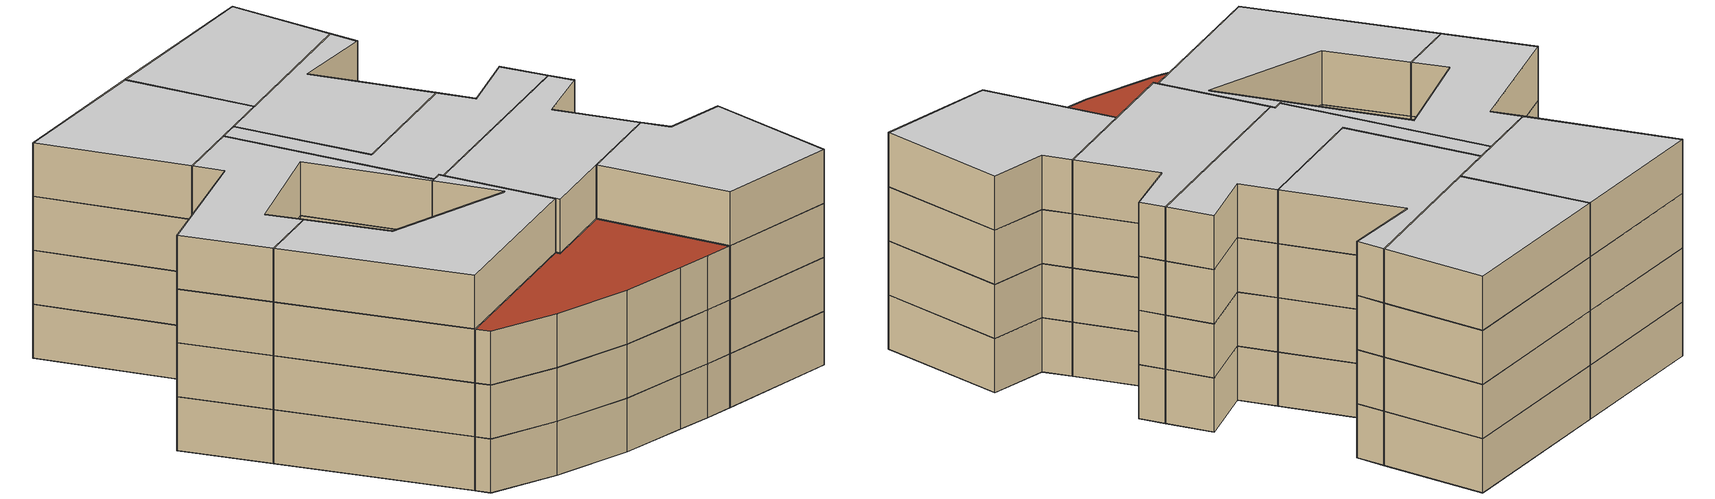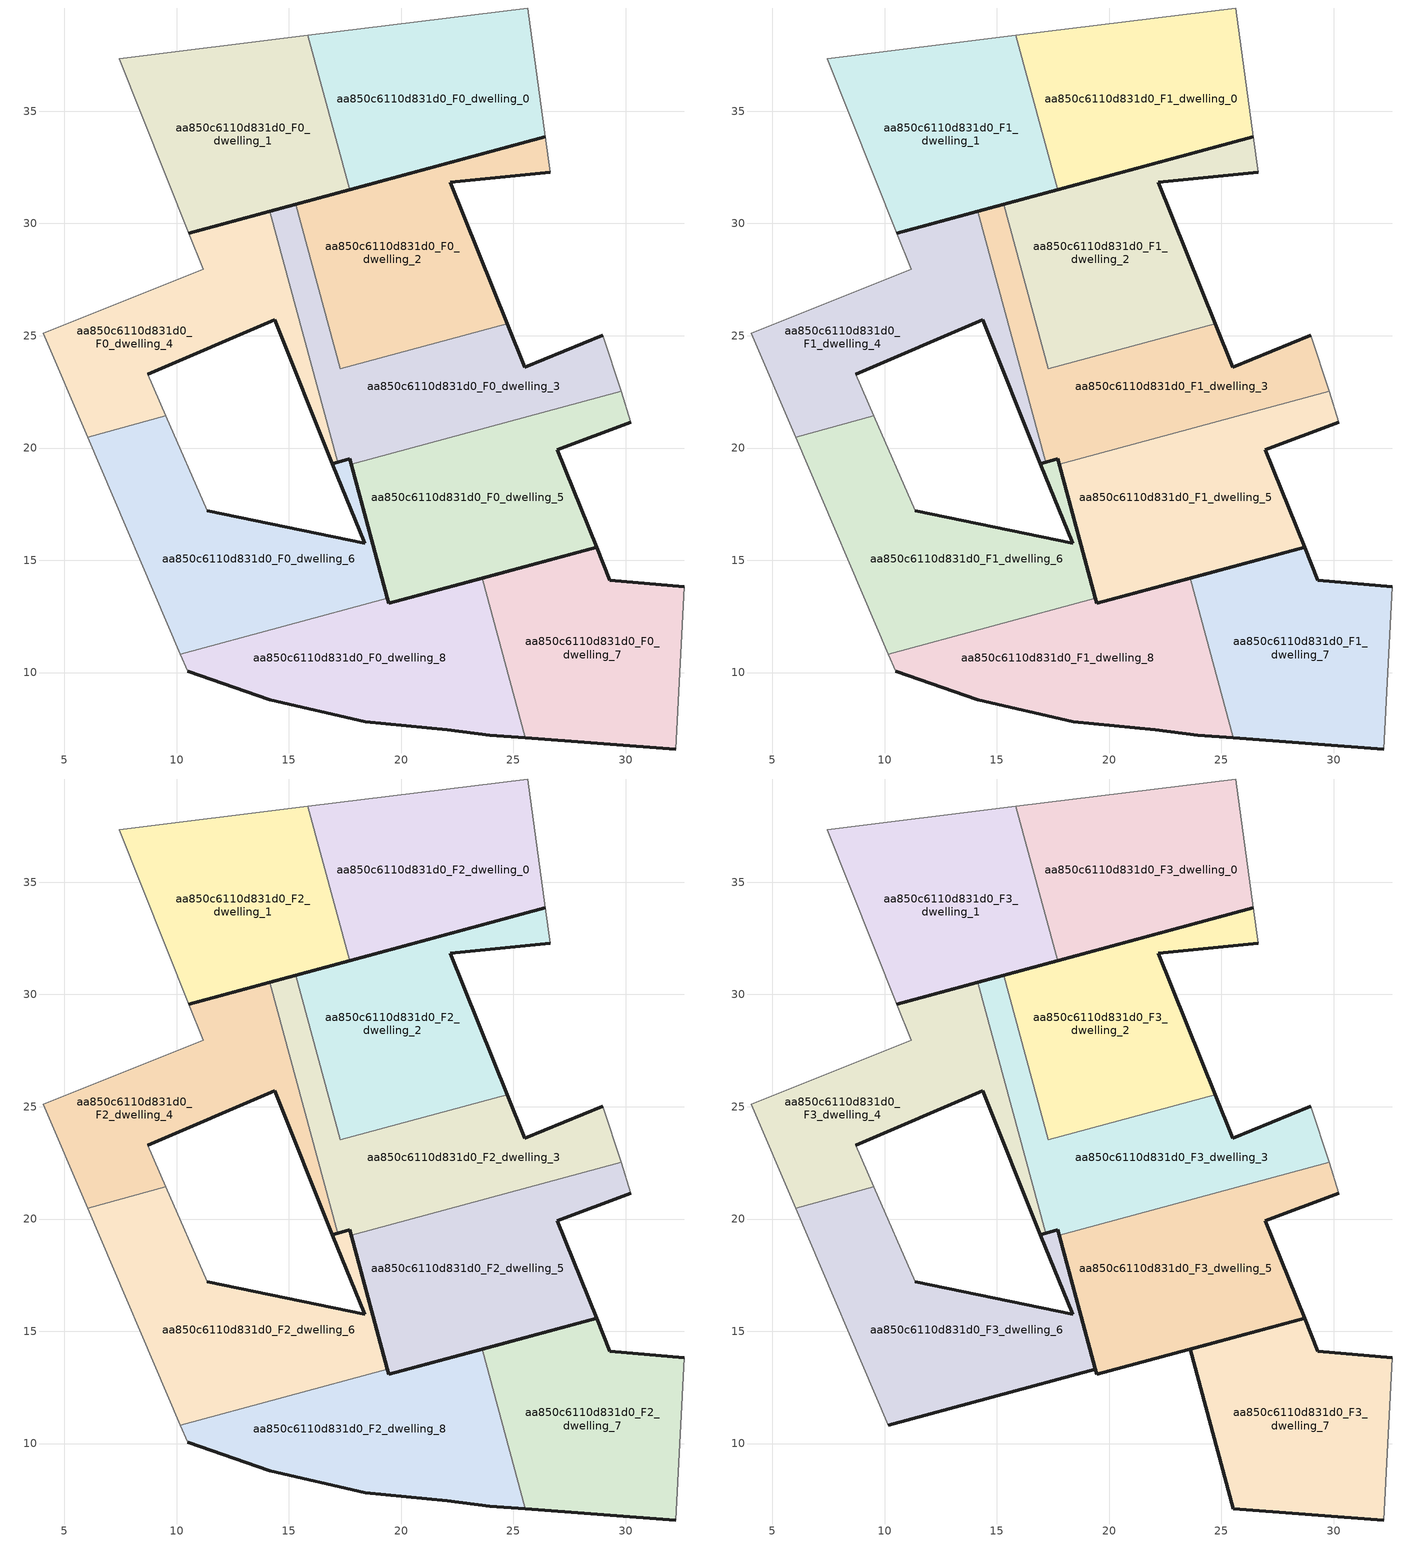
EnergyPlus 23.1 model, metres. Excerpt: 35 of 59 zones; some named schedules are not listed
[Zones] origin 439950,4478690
aa850c6110d831d0_F0_dwelling_0
 floor ground (EU_floor_Construction): 26.41,33.86 25.63,39.6 15.84,38.38 17.7,31.51 z0
 wall outside (EU_wall_Construction): 26.41,33.86 17.7,31.51 z0:3
 wall to aa850c6110d831d0_F0_dwelling_1 (EU_wall_Construction): 17.7,31.51 15.84,38.38 z0:3
 wall adiabatic (EU_wall_Construction): 15.84,38.38 25.63,39.6 26.41,33.86 z0:3
aa850c6110d831d0_F0_dwelling_1
 floor ground (EU_floor_Construction): 17.7,31.51 15.84,38.38 7.44,37.33 10.54,29.57 z0
 wall outside (EU_wall_Construction): 17.7,31.51 10.54,29.57 z0:3
 wall adiabatic (EU_wall_Construction): 10.54,29.57 7.44,37.33 15.84,38.38 z0:3
aa850c6110d831d0_F0_dwelling_2
 floor ground (EU_floor_Construction): 24.71,25.54 22.19,31.83 26.63,32.27 26.41,33.86 15.3,30.86 17.28,23.53 z0
 wall outside (EU_wall_Construction): 15.3,30.86 26.41,33.86 / 26.63,32.27 22.19,31.83 24.71,25.54 z0:3
 wall adiabatic (EU_wall_Construction): 26.41,33.86 26.63,32.27 z0:3
 wall to aa850c6110d831d0_F0_dwelling_3 (EU_wall_Construction): 24.71,25.54 17.28,23.53 15.3,30.86 z0:3
aa850c6110d831d0_F0_dwelling_3
 floor ground (EU_floor_Construction): 29.79,22.52 28.98,25.03 25.49,23.59 24.71,25.54 17.28,23.53 15.3,30.86 14.14,30.54 17.16,19.37 17.71,19.51 17.78,19.27 z0
 wall outside (EU_wall_Construction): 14.14,30.54 15.3,30.86 / 24.71,25.54 25.49,23.59 28.98,25.03 / 17.78,19.27 17.71,19.51 17.16,19.37 z0:3
 wall to aa850c6110d831d0_F0_dwelling_4 (EU_wall_Construction): 17.16,19.37 14.14,30.54 z0:3
 wall adiabatic (EU_wall_Construction): 28.98,25.03 29.79,22.52 z0:3
 wall to aa850c6110d831d0_F0_dwelling_5 (EU_wall_Construction): 29.79,22.52 17.78,19.27 z0:3
aa850c6110d831d0_F0_dwelling_4
 floor ground (EU_floor_Construction): 17.16,19.37 14.14,30.54 10.54,29.57 11.18,27.97 4.07,25.12 6.04,20.49 9.51,21.43 8.71,23.28 14.36,25.71 16.94,19.31 z0
 wall outside (EU_wall_Construction): 10.54,29.57 14.14,30.54 / 17.16,19.37 16.94,19.31 14.36,25.71 8.71,23.28 z0:3
 wall to aa850c6110d831d0_F0_dwelling_6 (EU_wall_Construction): 9.51,21.43 6.04,20.49 z0:3
 wall adiabatic (EU_wall_Construction): 6.04,20.49 4.07,25.12 11.18,27.97 10.54,29.57 / 8.71,23.28 9.51,21.43 z0:3
aa850c6110d831d0_F0_dwelling_5
 floor ground (EU_floor_Construction): 28.7,15.58 26.95,19.93 30.23,21.16 29.79,22.52 17.78,19.27 19.45,13.08 z0
 wall outside (EU_wall_Construction): 30.23,21.16 26.95,19.93 28.7,15.58 19.45,13.08 17.78,19.27 z0:3
 wall adiabatic (EU_wall_Construction): 29.79,22.52 30.23,21.16 z0:3
aa850c6110d831d0_F0_dwelling_6
 floor ground (EU_floor_Construction): 19.39,13.32 17.71,19.51 16.94,19.31 18.36,15.76 11.35,17.2 9.51,21.43 6.04,20.49 10.16,10.83 z0
 wall outside (EU_wall_Construction): 11.35,17.2 18.36,15.76 16.94,19.31 17.71,19.51 19.39,13.32 z0:3
 wall adiabatic (EU_wall_Construction): 9.51,21.43 11.35,17.2 / 10.16,10.83 6.04,20.49 z0:3
 wall to aa850c6110d831d0_F0_dwelling_8 (EU_wall_Construction): 19.39,13.32 10.16,10.83 z0:3
aa850c6110d831d0_F0_dwelling_7
 floor ground (EU_floor_Construction): 32.23,6.6 32.59,13.82 29.29,14.1 28.7,15.58 23.61,14.2 25.53,7.1 z0
 wall outside (EU_wall_Construction): 32.23,6.6 25.53,7.1 / 23.61,14.2 28.7,15.58 29.29,14.1 32.59,13.82 z0:3
 wall adiabatic (EU_wall_Construction): 32.59,13.82 32.23,6.6 z0:3
 wall to aa850c6110d831d0_F0_dwelling_8 (EU_wall_Construction): 25.53,7.1 23.61,14.2 z0:3
aa850c6110d831d0_F0_dwelling_8
 floor ground (EU_floor_Construction): 25.53,7.1 23.61,14.2 19.45,13.08 19.39,13.32 10.16,10.83 10.48,10.07 14.15,8.8 18.4,7.82 22.05,7.45 23.94,7.22 z0
 wall outside (EU_wall_Construction): 25.53,7.1 23.94,7.22 22.05,7.45 18.4,7.82 14.15,8.8 10.48,10.07 / 19.39,13.32 19.45,13.08 23.61,14.2 z0:3
 wall adiabatic (EU_wall_Construction): 10.48,10.07 10.16,10.83 z0:3
aa850c6110d831d0_F1_dwelling_0
 floor to aa850c6110d831d0_F0_dwelling_0 (EU_floor_Construction): 26.41,33.86 25.63,39.6 15.84,38.38 17.7,31.51 z3
 wall outside (EU_wall_Construction): 26.41,33.86 17.7,31.51 z3:6
 wall to aa850c6110d831d0_F1_dwelling_1 (EU_wall_Construction): 17.7,31.51 15.84,38.38 z3:6
 wall adiabatic (EU_wall_Construction): 15.84,38.38 25.63,39.6 26.41,33.86 z3:6
aa850c6110d831d0_F1_dwelling_1
 floor to aa850c6110d831d0_F0_dwelling_1 (EU_floor_Construction): 17.7,31.51 15.84,38.38 7.44,37.33 10.54,29.57 z3
 wall outside (EU_wall_Construction): 17.7,31.51 10.54,29.57 z3:6
 wall adiabatic (EU_wall_Construction): 10.54,29.57 7.44,37.33 15.84,38.38 z3:6
aa850c6110d831d0_F1_dwelling_2
 floor to aa850c6110d831d0_F0_dwelling_2 (EU_floor_Construction): 24.71,25.54 22.19,31.83 26.63,32.27 26.41,33.86 15.3,30.86 17.28,23.53 z3
 wall outside (EU_wall_Construction): 15.3,30.86 26.41,33.86 / 26.63,32.27 22.19,31.83 24.71,25.54 z3:6
 wall adiabatic (EU_wall_Construction): 26.41,33.86 26.63,32.27 z3:6
 wall to aa850c6110d831d0_F1_dwelling_3 (EU_wall_Construction): 24.71,25.54 17.28,23.53 15.3,30.86 z3:6
aa850c6110d831d0_F1_dwelling_3
 floor to aa850c6110d831d0_F0_dwelling_3 (EU_floor_Construction): 29.79,22.52 28.98,25.03 25.49,23.59 24.71,25.54 17.28,23.53 15.3,30.86 14.14,30.54 17.16,19.37 17.71,19.51 17.78,19.27 z3
 wall outside (EU_wall_Construction): 14.14,30.54 15.3,30.86 / 24.71,25.54 25.49,23.59 28.98,25.03 / 17.78,19.27 17.71,19.51 17.16,19.37 z3:6
 wall to aa850c6110d831d0_F1_dwelling_4 (EU_wall_Construction): 17.16,19.37 14.14,30.54 z3:6
 wall adiabatic (EU_wall_Construction): 28.98,25.03 29.79,22.52 z3:6
 wall to aa850c6110d831d0_F1_dwelling_5 (EU_wall_Construction): 29.79,22.52 17.78,19.27 z3:6
aa850c6110d831d0_F1_dwelling_4
 floor to aa850c6110d831d0_F0_dwelling_4 (EU_floor_Construction): 17.16,19.37 14.14,30.54 10.54,29.57 11.18,27.97 4.07,25.12 6.04,20.49 9.51,21.43 8.71,23.28 14.36,25.71 16.94,19.31 z3
 wall outside (EU_wall_Construction): 10.54,29.57 14.14,30.54 / 17.16,19.37 16.94,19.31 14.36,25.71 8.71,23.28 z3:6
 wall to aa850c6110d831d0_F1_dwelling_6 (EU_wall_Construction): 9.51,21.43 6.04,20.49 z3:6
 wall adiabatic (EU_wall_Construction): 6.04,20.49 4.07,25.12 11.18,27.97 10.54,29.57 / 8.71,23.28 9.51,21.43 z3:6
aa850c6110d831d0_F1_dwelling_5
 floor to aa850c6110d831d0_F0_dwelling_5 (EU_floor_Construction): 28.7,15.58 26.95,19.93 30.23,21.16 29.79,22.52 17.78,19.27 19.45,13.08 z3
 wall outside (EU_wall_Construction): 30.23,21.16 26.95,19.93 28.7,15.58 19.45,13.08 17.78,19.27 z3:6
 wall adiabatic (EU_wall_Construction): 29.79,22.52 30.23,21.16 z3:6
aa850c6110d831d0_F1_dwelling_6
 floor to aa850c6110d831d0_F0_dwelling_6 (EU_floor_Construction): 19.39,13.32 17.71,19.51 16.94,19.31 18.36,15.76 11.35,17.2 9.51,21.43 6.04,20.49 10.16,10.83 z3
 wall outside (EU_wall_Construction): 11.35,17.2 18.36,15.76 16.94,19.31 17.71,19.51 19.39,13.32 z3:6
 wall adiabatic (EU_wall_Construction): 9.51,21.43 11.35,17.2 / 10.16,10.83 6.04,20.49 z3:6
 wall to aa850c6110d831d0_F1_dwelling_8 (EU_wall_Construction): 19.39,13.32 10.16,10.83 z3:6
aa850c6110d831d0_F1_dwelling_7
 floor to aa850c6110d831d0_F0_dwelling_7 (EU_floor_Construction): 32.23,6.6 32.59,13.82 29.29,14.1 28.7,15.58 23.61,14.2 25.53,7.1 z3
 wall outside (EU_wall_Construction): 32.23,6.6 25.53,7.1 / 23.61,14.2 28.7,15.58 29.29,14.1 32.59,13.82 z3:6
 wall adiabatic (EU_wall_Construction): 32.59,13.82 32.23,6.6 z3:6
 wall to aa850c6110d831d0_F1_dwelling_8 (EU_wall_Construction): 25.53,7.1 23.61,14.2 z3:6
aa850c6110d831d0_F1_dwelling_8
 floor to aa850c6110d831d0_F0_dwelling_8 (EU_floor_Construction): 25.53,7.1 23.61,14.2 19.45,13.08 19.39,13.32 10.16,10.83 10.48,10.07 14.15,8.8 18.4,7.82 22.05,7.45 23.94,7.22 z3
 wall outside (EU_wall_Construction): 25.53,7.1 23.94,7.22 22.05,7.45 18.4,7.82 14.15,8.8 10.48,10.07 / 19.39,13.32 19.45,13.08 23.61,14.2 z3:6
 wall adiabatic (EU_wall_Construction): 10.48,10.07 10.16,10.83 z3:6
aa850c6110d831d0_F2_dwelling_0
 floor to aa850c6110d831d0_F1_dwelling_0 (EU_floor_Construction): 26.41,33.86 25.63,39.6 15.84,38.38 17.7,31.51 z6
 wall outside (EU_wall_Construction): 26.41,33.86 17.7,31.51 z6:9
 wall to aa850c6110d831d0_F2_dwelling_1 (EU_wall_Construction): 17.7,31.51 15.84,38.38 z6:9
 wall adiabatic (EU_wall_Construction): 15.84,38.38 25.63,39.6 26.41,33.86 z6:9
aa850c6110d831d0_F2_dwelling_1
 floor to aa850c6110d831d0_F1_dwelling_1 (EU_floor_Construction): 17.7,31.51 15.84,38.38 7.44,37.33 10.54,29.57 z6
 wall outside (EU_wall_Construction): 17.7,31.51 10.54,29.57 z6:9
 wall adiabatic (EU_wall_Construction): 10.54,29.57 7.44,37.33 15.84,38.38 z6:9
aa850c6110d831d0_F2_dwelling_2
 floor to aa850c6110d831d0_F1_dwelling_2 (EU_floor_Construction): 24.71,25.54 22.19,31.83 26.63,32.27 26.41,33.86 15.3,30.86 17.28,23.53 z6
 wall outside (EU_wall_Construction): 15.3,30.86 26.41,33.86 / 26.63,32.27 22.19,31.83 24.71,25.54 z6:9
 wall adiabatic (EU_wall_Construction): 26.41,33.86 26.63,32.27 z6:9
 wall to aa850c6110d831d0_F2_dwelling_3 (EU_wall_Construction): 24.71,25.54 17.28,23.53 15.3,30.86 z6:9
aa850c6110d831d0_F2_dwelling_3
 floor to aa850c6110d831d0_F1_dwelling_3 (EU_floor_Construction): 29.79,22.52 28.98,25.03 25.49,23.59 24.71,25.54 17.28,23.53 15.3,30.86 14.14,30.54 17.16,19.37 17.71,19.51 17.78,19.27 z6
 wall outside (EU_wall_Construction): 14.14,30.54 15.3,30.86 / 24.71,25.54 25.49,23.59 28.98,25.03 / 17.78,19.27 17.71,19.51 17.16,19.37 z6:9
 wall to aa850c6110d831d0_F2_dwelling_4 (EU_wall_Construction): 17.16,19.37 14.14,30.54 z6:9
 wall adiabatic (EU_wall_Construction): 28.98,25.03 29.79,22.52 z6:9
 wall to aa850c6110d831d0_F2_dwelling_5 (EU_wall_Construction): 29.79,22.52 17.78,19.27 z6:9
aa850c6110d831d0_F2_dwelling_4
 floor to aa850c6110d831d0_F1_dwelling_4 (EU_floor_Construction): 17.16,19.37 14.14,30.54 10.54,29.57 11.18,27.97 4.07,25.12 6.04,20.49 9.51,21.43 8.71,23.28 14.36,25.71 16.94,19.31 z6
 wall outside (EU_wall_Construction): 10.54,29.57 14.14,30.54 / 17.16,19.37 16.94,19.31 14.36,25.71 8.71,23.28 z6:9
 wall to aa850c6110d831d0_F2_dwelling_6 (EU_wall_Construction): 9.51,21.43 6.04,20.49 z6:9
 wall adiabatic (EU_wall_Construction): 6.04,20.49 4.07,25.12 11.18,27.97 10.54,29.57 / 8.71,23.28 9.51,21.43 z6:9
aa850c6110d831d0_F2_dwelling_5
 floor to aa850c6110d831d0_F1_dwelling_5 (EU_floor_Construction): 28.7,15.58 26.95,19.93 30.23,21.16 29.79,22.52 17.78,19.27 19.45,13.08 z6
 wall outside (EU_wall_Construction): 30.23,21.16 26.95,19.93 28.7,15.58 19.45,13.08 17.78,19.27 z6:9
 wall adiabatic (EU_wall_Construction): 29.79,22.52 30.23,21.16 z6:9
aa850c6110d831d0_F2_dwelling_6
 floor to aa850c6110d831d0_F1_dwelling_6 (EU_floor_Construction): 19.39,13.32 17.71,19.51 16.94,19.31 18.36,15.76 11.35,17.2 9.51,21.43 6.04,20.49 10.16,10.83 z6
 wall outside (EU_wall_Construction): 11.35,17.2 18.36,15.76 16.94,19.31 17.71,19.51 19.39,13.32 z6:9
 wall adiabatic (EU_wall_Construction): 9.51,21.43 11.35,17.2 / 10.16,10.83 6.04,20.49 z6:9
 wall to aa850c6110d831d0_F2_dwelling_8 (EU_wall_Construction): 19.39,13.32 10.16,10.83 z6:9
aa850c6110d831d0_F2_dwelling_7
 floor to aa850c6110d831d0_F1_dwelling_7 (EU_floor_Construction): 32.23,6.6 32.59,13.82 29.29,14.1 28.7,15.58 23.61,14.2 25.53,7.1 z6
 wall outside (EU_wall_Construction): 32.23,6.6 25.53,7.1 / 23.61,14.2 28.7,15.58 29.29,14.1 32.59,13.82 z6:9
 wall adiabatic (EU_wall_Construction): 32.59,13.82 32.23,6.6 z6:9
 wall to aa850c6110d831d0_F2_dwelling_8 (EU_wall_Construction): 25.53,7.1 23.61,14.2 z6:9
aa850c6110d831d0_F2_dwelling_8
 floor to aa850c6110d831d0_F1_dwelling_8 (EU_floor_Construction): 25.53,7.1 23.61,14.2 19.45,13.08 19.39,13.32 10.16,10.83 10.48,10.07 14.15,8.8 18.4,7.82 22.05,7.45 23.94,7.22 z6
 wall outside (EU_wall_Construction): 25.53,7.1 23.94,7.22 22.05,7.45 18.4,7.82 14.15,8.8 10.48,10.07 / 19.39,13.32 19.45,13.08 23.61,14.2 z6:9
 wall adiabatic (EU_wall_Construction): 10.48,10.07 10.16,10.83 z6:9
 roof outside (EU_roof_Construction): 23.61,14.2 25.53,7.1 23.94,7.22 22.05,7.45 18.4,7.82 14.15,8.8 10.48,10.07 10.16,10.83 19.39,13.32 19.45,13.08 z9
aa850c6110d831d0_F3_dwelling_0
 floor to aa850c6110d831d0_F2_dwelling_0 (EU_floor_Construction): 26.41,33.86 25.63,39.6 15.84,38.38 17.7,31.51 z9
 wall outside (EU_wall_Construction): 26.41,33.86 17.7,31.51 z9:12
 wall to aa850c6110d831d0_F3_dwelling_1 (EU_wall_Construction): 17.7,31.51 15.84,38.38 z9:12
 wall adiabatic (EU_wall_Construction): 15.84,38.38 25.63,39.6 26.41,33.86 z9:12
 ceiling to aa850c6110d831d0_F4_dwelling_0 (EU_floor_Construction): 25.63,39.6 26.41,33.86 17.7,31.51 15.84,38.38 z12
aa850c6110d831d0_F3_dwelling_1
 floor to aa850c6110d831d0_F2_dwelling_1 (EU_floor_Construction): 17.7,31.51 15.84,38.38 7.44,37.33 10.54,29.57 z9
 wall outside (EU_wall_Construction): 17.7,31.51 10.54,29.57 z9:12
 wall adiabatic (EU_wall_Construction): 10.54,29.57 7.44,37.33 15.84,38.38 z9:12
 ceiling to aa850c6110d831d0_F4_dwelling_1 (EU_floor_Construction): 15.84,38.38 17.7,31.51 10.54,29.57 7.44,37.33 z12
aa850c6110d831d0_F3_dwelling_2
 floor to aa850c6110d831d0_F2_dwelling_2 (EU_floor_Construction): 24.71,25.54 22.19,31.83 26.63,32.27 26.41,33.86 15.3,30.86 17.28,23.53 z9
 wall outside (EU_wall_Construction): 15.3,30.86 26.41,33.86 / 26.63,32.27 22.19,31.83 24.71,25.54 z9:12
 wall adiabatic (EU_wall_Construction): 26.41,33.86 26.63,32.27 z9:12
 wall to aa850c6110d831d0_F3_dwelling_3 (EU_wall_Construction): 24.71,25.54 17.28,23.53 15.3,30.86 z9:12
 ceiling to aa850c6110d831d0_F4_dwelling_2 (EU_floor_Construction): 26.41,33.86 26.63,32.27 22.19,31.83 24.71,25.54 17.28,23.53 15.3,30.86 z12
aa850c6110d831d0_F3_dwelling_3
 floor to aa850c6110d831d0_F2_dwelling_3 (EU_floor_Construction): 29.79,22.52 28.98,25.03 25.49,23.59 24.71,25.54 17.28,23.53 15.3,30.86 14.14,30.54 17.16,19.37 17.71,19.51 17.78,19.27 z9
 wall outside (EU_wall_Construction): 14.14,30.54 15.3,30.86 / 24.71,25.54 25.49,23.59 28.98,25.03 / 17.78,19.27 17.71,19.51 17.16,19.37 z9:12
 wall to aa850c6110d831d0_F3_dwelling_4 (EU_wall_Construction): 17.16,19.37 14.14,30.54 z9:12
 wall adiabatic (EU_wall_Construction): 28.98,25.03 29.79,22.52 z9:12
 wall to aa850c6110d831d0_F3_dwelling_5 (EU_wall_Construction): 29.79,22.52 17.78,19.27 z9:12
 ceiling to aa850c6110d831d0_F4_dwelling_3 (EU_floor_Construction): 28.98,25.03 29.79,22.52 17.78,19.27 17.71,19.51 17.16,19.37 14.14,30.54 15.3,30.86 17.28,23.53 24.71,25.54 25.49,23.59 z12
aa850c6110d831d0_F3_dwelling_4
 floor to aa850c6110d831d0_F2_dwelling_4 (EU_floor_Construction): 17.16,19.37 14.14,30.54 10.54,29.57 11.18,27.97 4.07,25.12 6.04,20.49 9.51,21.43 8.71,23.28 14.36,25.71 16.94,19.31 z9
 wall outside (EU_wall_Construction): 10.54,29.57 14.14,30.54 / 17.16,19.37 16.94,19.31 14.36,25.71 8.71,23.28 z9:12
 wall to aa850c6110d831d0_F3_dwelling_6 (EU_wall_Construction): 9.51,21.43 6.04,20.49 z9:12
 wall adiabatic (EU_wall_Construction): 6.04,20.49 4.07,25.12 11.18,27.97 10.54,29.57 / 8.71,23.28 9.51,21.43 z9:12
 ceiling to aa850c6110d831d0_F4_dwelling_4 (EU_floor_Construction): 14.14,30.54 17.16,19.37 16.94,19.31 14.36,25.71 8.71,23.28 9.51,21.43 6.04,20.49 4.07,25.12 11.18,27.97 10.54,29.57 z12
aa850c6110d831d0_F3_dwelling_5
 floor to aa850c6110d831d0_F2_dwelling_5 (EU_floor_Construction): 28.7,15.58 26.95,19.93 30.23,21.16 29.79,22.52 17.78,19.27 19.45,13.08 z9
 wall outside (EU_wall_Construction): 30.23,21.16 26.95,19.93 28.7,15.58 19.45,13.08 17.78,19.27 z9:12
 wall adiabatic (EU_wall_Construction): 29.79,22.52 30.23,21.16 z9:12
 ceiling to aa850c6110d831d0_F4_dwelling_5 (EU_floor_Construction): 29.79,22.52 30.23,21.16 26.95,19.93 28.7,15.58 19.45,13.08 17.78,19.27 z12
aa850c6110d831d0_F3_dwelling_6
 floor to aa850c6110d831d0_F2_dwelling_6 (EU_floor_Construction): 19.39,13.32 17.71,19.51 16.94,19.31 18.36,15.76 11.35,17.2 9.51,21.43 6.04,20.49 10.16,10.83 z9
 wall outside (EU_wall_Construction): 11.35,17.2 18.36,15.76 16.94,19.31 17.71,19.51 19.39,13.32 10.16,10.83 z9:12
 wall adiabatic (EU_wall_Construction): 9.51,21.43 11.35,17.2 / 10.16,10.83 6.04,20.49 z9:12
 ceiling to aa850c6110d831d0_F4_dwelling_6 (EU_floor_Construction): 17.71,19.51 19.39,13.32 10.16,10.83 6.04,20.49 9.51,21.43 11.35,17.2 18.36,15.76 16.94,19.31 z12
aa850c6110d831d0_F3_dwelling_7
 floor to aa850c6110d831d0_F2_dwelling_7 (EU_floor_Construction): 32.23,6.6 32.59,13.82 29.29,14.1 28.7,15.58 23.61,14.2 25.53,7.1 z9
 wall outside (EU_wall_Construction): 32.23,6.6 25.53,7.1 23.61,14.2 28.7,15.58 29.29,14.1 32.59,13.82 z9:12
 wall adiabatic (EU_wall_Construction): 32.59,13.82 32.23,6.6 z9:12
 ceiling to aa850c6110d831d0_F4_dwelling_7 (EU_floor_Construction): 32.59,13.82 32.23,6.6 25.53,7.1 23.61,14.2 28.7,15.58 29.29,14.1 z12
[Building]
EU S2 Campaign: North Axis=0; Terrain=City; Solar Distribution=FullExterior
[Site:Location]
Madrid: Latitude=40.5; Longitude=-3.5; Time Zone=1; Elevation=609
[SizingPeriod:WeatherFileDays]
AnnualSizingPeriod: Begin Month=1; Begin Day of Month=1; End Month=12; End Day of Month=31; Day of Week for Start Day=Monday; Use Weather File Daylight Saving Period=No; Use Weather File Rain and Snow Indicators=No
[MATERIAL]
EU_InternalMass_Material: Roughness=MediumRough; Thickness=0.1; Conductivity=1; Density=1800; Specific Heat=900; Thermal Absorptance=0.9; Solar Absorptance=0.7; Visible Absorptance=0.7
[MATERIAL:NOMASS] Roughness=MediumRough; Thermal Absorptance=0.9; Solar Absorptance=0.7; Visible Absorptance=0.7
Name | Thermal Resistance
EU_wall_NoMass | 0.459673
EU_roof_NoMass | 0.495815
EU_floor_NoMass | 0.788942
[CONSTRUCTION]
EU_wall_Construction: EU_wall_NoMass
EU_roof_Construction: EU_roof_NoMass
EU_floor_Construction: EU_floor_NoMass
EU_InternalMass_Construction: EU_InternalMass_Material
[ZONE] Type=1; Multiplier=1; Ceiling Height=autocalculate; Floor Area=autocalculate; Part of Total Floor Area=Yes
Name | Volume
aa850c6110d831d0_F0_dwelling_0; aa850c6110d831d0_F1_dwelling_0; aa850c6110d831d0_F2_dwelling_0; aa850c6110d831d0_F3_dwelling_0 | 181.976
aa850c6110d831d0_F0_dwelling_1; aa850c6110d831d0_F1_dwelling_1; aa850c6110d831d0_F2_dwelling_1; aa850c6110d831d0_F3_dwelling_1 | 181.97
aa850c6110d831d0_F0_dwelling_2; aa850c6110d831d0_F1_dwelling_2; aa850c6110d831d0_F2_dwelling_2; aa850c6110d831d0_F3_dwelling_2 | 181.947
aa850c6110d831d0_F0_dwelling_3; aa850c6110d831d0_F1_dwelling_3; aa850c6110d831d0_F2_dwelling_3; aa850c6110d831d0_F3_dwelling_3 | 169.641
aa850c6110d831d0_F0_dwelling_4; aa850c6110d831d0_F1_dwelling_4; aa850c6110d831d0_F2_dwelling_4; aa850c6110d831d0_F3_dwelling_4 | 160.341
aa850c6110d831d0_F0_dwelling_5; aa850c6110d831d0_F1_dwelling_5; aa850c6110d831d0_F2_dwelling_5; aa850c6110d831d0_F3_dwelling_5 | 194.269
aa850c6110d831d0_F0_dwelling_6; aa850c6110d831d0_F1_dwelling_6; aa850c6110d831d0_F2_dwelling_6; aa850c6110d831d0_F3_dwelling_6 | 196.423
aa850c6110d831d0_F0_dwelling_7; aa850c6110d831d0_F1_dwelling_7; aa850c6110d831d0_F2_dwelling_7; aa850c6110d831d0_F3_dwelling_7 | 181.968
aa850c6110d831d0_F0_dwelling_8; aa850c6110d831d0_F1_dwelling_8; aa850c6110d831d0_F2_dwelling_8 | 189.11
[INTERNALMASS] Construction=EU_InternalMass_Construction
Name | Zone or ZoneList | Surface Area
aa850c6110d831d0_F0_dwelling_0_EU_InternalMass | aa850c6110d831d0_F0_dwelling_0 | 60.6576
aa850c6110d831d0_F0_dwelling_1_EU_InternalMass | aa850c6110d831d0_F0_dwelling_1 | 60.6559
aa850c6110d831d0_F0_dwelling_2_EU_InternalMass | aa850c6110d831d0_F0_dwelling_2 | 60.6505
aa850c6110d831d0_F0_dwelling_3_EU_InternalMass | aa850c6110d831d0_F0_dwelling_3 | 56.5471
aa850c6110d831d0_F0_dwelling_4_EU_InternalMass | aa850c6110d831d0_F0_dwelling_4 | 53.4466
aa850c6110d831d0_F0_dwelling_5_EU_InternalMass | aa850c6110d831d0_F0_dwelling_5 | 64.7558
aa850c6110d831d0_F0_dwelling_6_EU_InternalMass | aa850c6110d831d0_F0_dwelling_6 | 65.4737
aa850c6110d831d0_F0_dwelling_7_EU_InternalMass | aa850c6110d831d0_F0_dwelling_7 | 60.6567
aa850c6110d831d0_F0_dwelling_8_EU_InternalMass | aa850c6110d831d0_F0_dwelling_8 | 63.0369
aa850c6110d831d0_F1_dwelling_0_EU_InternalMass | aa850c6110d831d0_F1_dwelling_0 | 60.6576
aa850c6110d831d0_F1_dwelling_1_EU_InternalMass | aa850c6110d831d0_F1_dwelling_1 | 60.6559
aa850c6110d831d0_F1_dwelling_2_EU_InternalMass | aa850c6110d831d0_F1_dwelling_2 | 60.6505
aa850c6110d831d0_F1_dwelling_3_EU_InternalMass | aa850c6110d831d0_F1_dwelling_3 | 56.5471
aa850c6110d831d0_F1_dwelling_4_EU_InternalMass | aa850c6110d831d0_F1_dwelling_4 | 53.4466
aa850c6110d831d0_F1_dwelling_5_EU_InternalMass | aa850c6110d831d0_F1_dwelling_5 | 64.7558
aa850c6110d831d0_F1_dwelling_6_EU_InternalMass | aa850c6110d831d0_F1_dwelling_6 | 65.4737
aa850c6110d831d0_F1_dwelling_7_EU_InternalMass | aa850c6110d831d0_F1_dwelling_7 | 60.6567
aa850c6110d831d0_F1_dwelling_8_EU_InternalMass | aa850c6110d831d0_F1_dwelling_8 | 63.0369
aa850c6110d831d0_F2_dwelling_0_EU_InternalMass | aa850c6110d831d0_F2_dwelling_0 | 60.6576
aa850c6110d831d0_F2_dwelling_1_EU_InternalMass | aa850c6110d831d0_F2_dwelling_1 | 60.6559
aa850c6110d831d0_F2_dwelling_2_EU_InternalMass | aa850c6110d831d0_F2_dwelling_2 | 60.6505
aa850c6110d831d0_F2_dwelling_3_EU_InternalMass | aa850c6110d831d0_F2_dwelling_3 | 56.5471
aa850c6110d831d0_F2_dwelling_4_EU_InternalMass | aa850c6110d831d0_F2_dwelling_4 | 53.4466
aa850c6110d831d0_F2_dwelling_5_EU_InternalMass | aa850c6110d831d0_F2_dwelling_5 | 64.7558
aa850c6110d831d0_F2_dwelling_6_EU_InternalMass | aa850c6110d831d0_F2_dwelling_6 | 65.4737
aa850c6110d831d0_F2_dwelling_7_EU_InternalMass | aa850c6110d831d0_F2_dwelling_7 | 60.6567
aa850c6110d831d0_F2_dwelling_8_EU_InternalMass | aa850c6110d831d0_F2_dwelling_8 | 63.0369
aa850c6110d831d0_F3_dwelling_0_EU_InternalMass | aa850c6110d831d0_F3_dwelling_0 | 68.232
aa850c6110d831d0_F3_dwelling_1_EU_InternalMass | aa850c6110d831d0_F3_dwelling_1 | 68.2317
aa850c6110d831d0_F3_dwelling_2_EU_InternalMass | aa850c6110d831d0_F3_dwelling_2 | 68.2384
aa850c6110d831d0_F3_dwelling_3_EU_InternalMass | aa850c6110d831d0_F3_dwelling_3 | 69.5535
aa850c6110d831d0_F3_dwelling_4_EU_InternalMass | aa850c6110d831d0_F3_dwelling_4 | 67.5696
aa850c6110d831d0_F3_dwelling_5_EU_InternalMass | aa850c6110d831d0_F3_dwelling_5 | 66.2439
aa850c6110d831d0_F3_dwelling_6_EU_InternalMass | aa850c6110d831d0_F3_dwelling_6 | 68.2315
aa850c6110d831d0_F3_dwelling_7_EU_InternalMass | aa850c6110d831d0_F3_dwelling_7 | 69.5741
[OTHEREQUIPMENT] Fuel Type=Electricity; Design Level Calculation Method=Watts/Area; Power per Zone Floor Area=1; Fraction Latent=0; Fraction Radiant=0; Fraction Lost=0; Carbon Dioxide Generation Rate=0; EndUse Subcategory=EU_Step8_InternalGains
Name | Zone or ZoneList or Space or SpaceList | Schedule
EU_Step8_InternalGain_aa850c6110d831d0_F0_dwelling_0_f000 | aa850c6110d831d0_F0_dwelling_0 | EU_Step8_GainSchedule_aa850c6110d831d0_F0_dwelling_0_f000
EU_Step8_InternalGain_aa850c6110d831d0_F0_dwelling_1_f000 | aa850c6110d831d0_F0_dwelling_1 | EU_Step8_GainSchedule_aa850c6110d831d0_F0_dwelling_1_f000
EU_Step8_InternalGain_aa850c6110d831d0_F0_dwelling_2_f000 | aa850c6110d831d0_F0_dwelling_2 | EU_Step8_GainSchedule_aa850c6110d831d0_F0_dwelling_2_f000
EU_Step8_InternalGain_aa850c6110d831d0_F0_dwelling_3_f000 | aa850c6110d831d0_F0_dwelling_3 | EU_Step8_GainSchedule_aa850c6110d831d0_F0_dwelling_3_f000
EU_Step8_InternalGain_aa850c6110d831d0_F0_dwelling_4_f000 | aa850c6110d831d0_F0_dwelling_4 | EU_Step8_GainSchedule_aa850c6110d831d0_F0_dwelling_4_f000
EU_Step8_InternalGain_aa850c6110d831d0_F0_dwelling_5_f000 | aa850c6110d831d0_F0_dwelling_5 | EU_Step8_GainSchedule_aa850c6110d831d0_F0_dwelling_5_f000
EU_Step8_InternalGain_aa850c6110d831d0_F0_dwelling_6_f000 | aa850c6110d831d0_F0_dwelling_6 | EU_Step8_GainSchedule_aa850c6110d831d0_F0_dwelling_6_f000
EU_Step8_InternalGain_aa850c6110d831d0_F0_dwelling_7_f000 | aa850c6110d831d0_F0_dwelling_7 | EU_Step8_GainSchedule_aa850c6110d831d0_F0_dwelling_7_f000
EU_Step8_InternalGain_aa850c6110d831d0_F0_dwelling_8_f000 | aa850c6110d831d0_F0_dwelling_8 | EU_Step8_GainSchedule_aa850c6110d831d0_F0_dwelling_8_f000
EU_Step8_InternalGain_aa850c6110d831d0_F1_dwelling_0_f000 | aa850c6110d831d0_F1_dwelling_0 | EU_Step8_GainSchedule_aa850c6110d831d0_F1_dwelling_0_f000
EU_Step8_InternalGain_aa850c6110d831d0_F1_dwelling_1_f000 | aa850c6110d831d0_F1_dwelling_1 | EU_Step8_GainSchedule_aa850c6110d831d0_F1_dwelling_1_f000
EU_Step8_InternalGain_aa850c6110d831d0_F1_dwelling_2_f000 | aa850c6110d831d0_F1_dwelling_2 | EU_Step8_GainSchedule_aa850c6110d831d0_F1_dwelling_2_f000
EU_Step8_InternalGain_aa850c6110d831d0_F1_dwelling_3_f000 | aa850c6110d831d0_F1_dwelling_3 | EU_Step8_GainSchedule_aa850c6110d831d0_F1_dwelling_3_f000
EU_Step8_InternalGain_aa850c6110d831d0_F1_dwelling_4_f000 | aa850c6110d831d0_F1_dwelling_4 | EU_Step8_GainSchedule_aa850c6110d831d0_F1_dwelling_4_f000
EU_Step8_InternalGain_aa850c6110d831d0_F1_dwelling_5_f000 | aa850c6110d831d0_F1_dwelling_5 | EU_Step8_GainSchedule_aa850c6110d831d0_F1_dwelling_5_f000
EU_Step8_InternalGain_aa850c6110d831d0_F1_dwelling_6_f000 | aa850c6110d831d0_F1_dwelling_6 | EU_Step8_GainSchedule_aa850c6110d831d0_F1_dwelling_6_f000
EU_Step8_InternalGain_aa850c6110d831d0_F1_dwelling_7_f000 | aa850c6110d831d0_F1_dwelling_7 | EU_Step8_GainSchedule_aa850c6110d831d0_F1_dwelling_7_f000
EU_Step8_InternalGain_aa850c6110d831d0_F1_dwelling_8_f000 | aa850c6110d831d0_F1_dwelling_8 | EU_Step8_GainSchedule_aa850c6110d831d0_F1_dwelling_8_f000
EU_Step8_InternalGain_aa850c6110d831d0_F2_dwelling_0_f000 | aa850c6110d831d0_F2_dwelling_0 | EU_Step8_GainSchedule_aa850c6110d831d0_F2_dwelling_0_f000
EU_Step8_InternalGain_aa850c6110d831d0_F2_dwelling_1_f000 | aa850c6110d831d0_F2_dwelling_1 | EU_Step8_GainSchedule_aa850c6110d831d0_F2_dwelling_1_f000
EU_Step8_InternalGain_aa850c6110d831d0_F2_dwelling_2_f000 | aa850c6110d831d0_F2_dwelling_2 | EU_Step8_GainSchedule_aa850c6110d831d0_F2_dwelling_2_f000
EU_Step8_InternalGain_aa850c6110d831d0_F2_dwelling_3_f000 | aa850c6110d831d0_F2_dwelling_3 | EU_Step8_GainSchedule_aa850c6110d831d0_F2_dwelling_3_f000
EU_Step8_InternalGain_aa850c6110d831d0_F2_dwelling_4_f000 | aa850c6110d831d0_F2_dwelling_4 | EU_Step8_GainSchedule_aa850c6110d831d0_F2_dwelling_4_f000
EU_Step8_InternalGain_aa850c6110d831d0_F2_dwelling_5_f000 | aa850c6110d831d0_F2_dwelling_5 | EU_Step8_GainSchedule_aa850c6110d831d0_F2_dwelling_5_f000
EU_Step8_InternalGain_aa850c6110d831d0_F2_dwelling_6_f000 | aa850c6110d831d0_F2_dwelling_6 | EU_Step8_GainSchedule_aa850c6110d831d0_F2_dwelling_6_f000
EU_Step8_InternalGain_aa850c6110d831d0_F2_dwelling_7_f000 | aa850c6110d831d0_F2_dwelling_7 | EU_Step8_GainSchedule_aa850c6110d831d0_F2_dwelling_7_f000
EU_Step8_InternalGain_aa850c6110d831d0_F2_dwelling_8_f000 | aa850c6110d831d0_F2_dwelling_8 | EU_Step8_GainSchedule_aa850c6110d831d0_F2_dwelling_8_f000
EU_Step8_InternalGain_aa850c6110d831d0_F3_dwelling_0_f000 | aa850c6110d831d0_F3_dwelling_0 | EU_Step8_GainSchedule_aa850c6110d831d0_F3_dwelling_0_f000
EU_Step8_InternalGain_aa850c6110d831d0_F3_dwelling_1_f000 | aa850c6110d831d0_F3_dwelling_1 | EU_Step8_GainSchedule_aa850c6110d831d0_F3_dwelling_1_f000
EU_Step8_InternalGain_aa850c6110d831d0_F3_dwelling_2_f000 | aa850c6110d831d0_F3_dwelling_2 | EU_Step8_GainSchedule_aa850c6110d831d0_F3_dwelling_2_f000
EU_Step8_InternalGain_aa850c6110d831d0_F3_dwelling_3_f000 | aa850c6110d831d0_F3_dwelling_3 | EU_Step8_GainSchedule_aa850c6110d831d0_F3_dwelling_3_f000
EU_Step8_InternalGain_aa850c6110d831d0_F3_dwelling_4_f000 | aa850c6110d831d0_F3_dwelling_4 | EU_Step8_GainSchedule_aa850c6110d831d0_F3_dwelling_4_f000
EU_Step8_InternalGain_aa850c6110d831d0_F3_dwelling_5_f000 | aa850c6110d831d0_F3_dwelling_5 | EU_Step8_GainSchedule_aa850c6110d831d0_F3_dwelling_5_f000
EU_Step8_InternalGain_aa850c6110d831d0_F3_dwelling_6_f000 | aa850c6110d831d0_F3_dwelling_6 | EU_Step8_GainSchedule_aa850c6110d831d0_F3_dwelling_6_f000
EU_Step8_InternalGain_aa850c6110d831d0_F3_dwelling_7_f000 | aa850c6110d831d0_F3_dwelling_7 | EU_Step8_GainSchedule_aa850c6110d831d0_F3_dwelling_7_f000
[ZONEVENTILATION:DESIGNFLOWRATE] Schedule=EU_AlwaysOn; Design Flow Rate Calculation Method=AirChanges/Hour; Air Changes per Hour=0.719161; Ventilation Type=Natural; Fan Pressure Rise=0; Fan Total Efficiency=1; Constant Term Coefficient=1; Temperature Term Coefficient=0; Velocity Term Coefficient=0; Velocity Squared Term Coefficient=0; Minimum Indoor Temperature=-100; Maximum Indoor Temperature=100; Delta Temperature=-100; Minimum Outdoor Temperature=-100; Maximum Outdoor Temperature=100; Maximum Wind Speed=40
Name | Zone or ZoneList or Space or SpaceList
EU_ConstantAir_aa850c6110d831d0_F0_dwelling_0 | aa850c6110d831d0_F0_dwelling_0
EU_ConstantAir_aa850c6110d831d0_F0_dwelling_1 | aa850c6110d831d0_F0_dwelling_1
EU_ConstantAir_aa850c6110d831d0_F0_dwelling_2 | aa850c6110d831d0_F0_dwelling_2
EU_ConstantAir_aa850c6110d831d0_F0_dwelling_3 | aa850c6110d831d0_F0_dwelling_3
EU_ConstantAir_aa850c6110d831d0_F0_dwelling_4 | aa850c6110d831d0_F0_dwelling_4
EU_ConstantAir_aa850c6110d831d0_F0_dwelling_5 | aa850c6110d831d0_F0_dwelling_5
EU_ConstantAir_aa850c6110d831d0_F0_dwelling_6 | aa850c6110d831d0_F0_dwelling_6
EU_ConstantAir_aa850c6110d831d0_F0_dwelling_7 | aa850c6110d831d0_F0_dwelling_7
EU_ConstantAir_aa850c6110d831d0_F0_dwelling_8 | aa850c6110d831d0_F0_dwelling_8
EU_ConstantAir_aa850c6110d831d0_F1_dwelling_0 | aa850c6110d831d0_F1_dwelling_0
EU_ConstantAir_aa850c6110d831d0_F1_dwelling_1 | aa850c6110d831d0_F1_dwelling_1
EU_ConstantAir_aa850c6110d831d0_F1_dwelling_2 | aa850c6110d831d0_F1_dwelling_2
EU_ConstantAir_aa850c6110d831d0_F1_dwelling_3 | aa850c6110d831d0_F1_dwelling_3
EU_ConstantAir_aa850c6110d831d0_F1_dwelling_4 | aa850c6110d831d0_F1_dwelling_4
EU_ConstantAir_aa850c6110d831d0_F1_dwelling_5 | aa850c6110d831d0_F1_dwelling_5
EU_ConstantAir_aa850c6110d831d0_F1_dwelling_6 | aa850c6110d831d0_F1_dwelling_6
EU_ConstantAir_aa850c6110d831d0_F1_dwelling_7 | aa850c6110d831d0_F1_dwelling_7
EU_ConstantAir_aa850c6110d831d0_F1_dwelling_8 | aa850c6110d831d0_F1_dwelling_8
EU_ConstantAir_aa850c6110d831d0_F2_dwelling_0 | aa850c6110d831d0_F2_dwelling_0
EU_ConstantAir_aa850c6110d831d0_F2_dwelling_1 | aa850c6110d831d0_F2_dwelling_1
EU_ConstantAir_aa850c6110d831d0_F2_dwelling_2 | aa850c6110d831d0_F2_dwelling_2
EU_ConstantAir_aa850c6110d831d0_F2_dwelling_3 | aa850c6110d831d0_F2_dwelling_3
EU_ConstantAir_aa850c6110d831d0_F2_dwelling_4 | aa850c6110d831d0_F2_dwelling_4
EU_ConstantAir_aa850c6110d831d0_F2_dwelling_5 | aa850c6110d831d0_F2_dwelling_5
EU_ConstantAir_aa850c6110d831d0_F2_dwelling_6 | aa850c6110d831d0_F2_dwelling_6
EU_ConstantAir_aa850c6110d831d0_F2_dwelling_7 | aa850c6110d831d0_F2_dwelling_7
EU_ConstantAir_aa850c6110d831d0_F2_dwelling_8 | aa850c6110d831d0_F2_dwelling_8
EU_ConstantAir_aa850c6110d831d0_F3_dwelling_0 | aa850c6110d831d0_F3_dwelling_0
EU_ConstantAir_aa850c6110d831d0_F3_dwelling_1 | aa850c6110d831d0_F3_dwelling_1
EU_ConstantAir_aa850c6110d831d0_F3_dwelling_2 | aa850c6110d831d0_F3_dwelling_2
EU_ConstantAir_aa850c6110d831d0_F3_dwelling_3 | aa850c6110d831d0_F3_dwelling_3
EU_ConstantAir_aa850c6110d831d0_F3_dwelling_4 | aa850c6110d831d0_F3_dwelling_4
EU_ConstantAir_aa850c6110d831d0_F3_dwelling_5 | aa850c6110d831d0_F3_dwelling_5
EU_ConstantAir_aa850c6110d831d0_F3_dwelling_6 | aa850c6110d831d0_F3_dwelling_6
EU_ConstantAir_aa850c6110d831d0_F3_dwelling_7 | aa850c6110d831d0_F3_dwelling_7
[HVACTEMPLATE:ZONE:IDEALLOADSAIRSYSTEM] System Availability Schedule=EU_AlwaysOn; Maximum Heating Supply Air Temperature=50; Minimum Cooling Supply Air Temperature=13; Maximum Heating Supply Air Humidity Ratio=0.0156; Minimum Cooling Supply Air Humidity Ratio=0.0077; Heating Limit=NoLimit; Cooling Limit=NoLimit; Heating Availability Schedule=EU_AlwaysOn; Cooling Availability Schedule=EU_CoolingOff; Dehumidification Control Type=ConstantSensibleHeatRatio; Cooling Sensible Heat Ratio=0.7; Dehumidification Setpoint=60; Humidification Control Type=None; Humidification Setpoint=30; Outdoor Air Method=None; Outdoor Air Flow Rate per Person=0.00944; Outdoor Air Flow Rate per Zone Floor Area=0; Outdoor Air Flow Rate per Zone=0; Demand Controlled Ventilation Type=None; Outdoor Air Economizer Type=NoEconomizer; Heat Recovery Type=None; Sensible Heat Recovery Effectiveness=0.7; Latent Heat Recovery Effectiveness=0.65
Name | Template Thermostat
aa850c6110d831d0_F0_dwelling_0 | EU_HeatOnly_aa850c6110d831d0_F0_dwelling_0
aa850c6110d831d0_F0_dwelling_1 | EU_HeatOnly_aa850c6110d831d0_F0_dwelling_1
aa850c6110d831d0_F0_dwelling_2 | EU_HeatOnly_aa850c6110d831d0_F0_dwelling_2
aa850c6110d831d0_F0_dwelling_3 | EU_HeatOnly_aa850c6110d831d0_F0_dwelling_3
aa850c6110d831d0_F0_dwelling_4 | EU_HeatOnly_aa850c6110d831d0_F0_dwelling_4
aa850c6110d831d0_F0_dwelling_5 | EU_HeatOnly_aa850c6110d831d0_F0_dwelling_5
aa850c6110d831d0_F0_dwelling_6 | EU_HeatOnly_aa850c6110d831d0_F0_dwelling_6
aa850c6110d831d0_F0_dwelling_7 | EU_HeatOnly_aa850c6110d831d0_F0_dwelling_7
aa850c6110d831d0_F0_dwelling_8 | EU_HeatOnly_aa850c6110d831d0_F0_dwelling_8
aa850c6110d831d0_F1_dwelling_0 | EU_HeatOnly_aa850c6110d831d0_F1_dwelling_0
aa850c6110d831d0_F1_dwelling_1 | EU_HeatOnly_aa850c6110d831d0_F1_dwelling_1
aa850c6110d831d0_F1_dwelling_2 | EU_HeatOnly_aa850c6110d831d0_F1_dwelling_2
aa850c6110d831d0_F1_dwelling_3 | EU_HeatOnly_aa850c6110d831d0_F1_dwelling_3
aa850c6110d831d0_F1_dwelling_4 | EU_HeatOnly_aa850c6110d831d0_F1_dwelling_4
aa850c6110d831d0_F1_dwelling_5 | EU_HeatOnly_aa850c6110d831d0_F1_dwelling_5
aa850c6110d831d0_F1_dwelling_6 | EU_HeatOnly_aa850c6110d831d0_F1_dwelling_6
aa850c6110d831d0_F1_dwelling_7 | EU_HeatOnly_aa850c6110d831d0_F1_dwelling_7
aa850c6110d831d0_F1_dwelling_8 | EU_HeatOnly_aa850c6110d831d0_F1_dwelling_8
aa850c6110d831d0_F2_dwelling_0 | EU_HeatOnly_aa850c6110d831d0_F2_dwelling_0
aa850c6110d831d0_F2_dwelling_1 | EU_HeatOnly_aa850c6110d831d0_F2_dwelling_1
aa850c6110d831d0_F2_dwelling_2 | EU_HeatOnly_aa850c6110d831d0_F2_dwelling_2
aa850c6110d831d0_F2_dwelling_3 | EU_HeatOnly_aa850c6110d831d0_F2_dwelling_3
aa850c6110d831d0_F2_dwelling_4 | EU_HeatOnly_aa850c6110d831d0_F2_dwelling_4
aa850c6110d831d0_F2_dwelling_5 | EU_HeatOnly_aa850c6110d831d0_F2_dwelling_5
aa850c6110d831d0_F2_dwelling_6 | EU_HeatOnly_aa850c6110d831d0_F2_dwelling_6
aa850c6110d831d0_F2_dwelling_7 | EU_HeatOnly_aa850c6110d831d0_F2_dwelling_7
aa850c6110d831d0_F2_dwelling_8 | EU_HeatOnly_aa850c6110d831d0_F2_dwelling_8
aa850c6110d831d0_F3_dwelling_0 | EU_HeatOnly_aa850c6110d831d0_F3_dwelling_0
aa850c6110d831d0_F3_dwelling_1 | EU_HeatOnly_aa850c6110d831d0_F3_dwelling_1
aa850c6110d831d0_F3_dwelling_2 | EU_HeatOnly_aa850c6110d831d0_F3_dwelling_2
aa850c6110d831d0_F3_dwelling_3 | EU_HeatOnly_aa850c6110d831d0_F3_dwelling_3
aa850c6110d831d0_F3_dwelling_4 | EU_HeatOnly_aa850c6110d831d0_F3_dwelling_4
aa850c6110d831d0_F3_dwelling_5 | EU_HeatOnly_aa850c6110d831d0_F3_dwelling_5
aa850c6110d831d0_F3_dwelling_6 | EU_HeatOnly_aa850c6110d831d0_F3_dwelling_6
aa850c6110d831d0_F3_dwelling_7 | EU_HeatOnly_aa850c6110d831d0_F3_dwelling_7
[SIZING:ZONE] Zone Cooling Design Supply Air Temperature Input Method=SupplyAirTemperature; Zone Cooling Design Supply Air Temperature=13; Zone Heating Design Supply Air Temperature Input Method=SupplyAirTemperature; Zone Heating Design Supply Air Temperature=50; Zone Cooling Design Supply Air Humidity Ratio=0.008; Zone Heating Design Supply Air Humidity Ratio=0.008; Cooling Design Air Flow Method=DesignDay; Cooling Design Air Flow Rate=0; Cooling Minimum Air Flow per Zone Floor Area=0.000762; Cooling Minimum Air Flow=0; Cooling Minimum Air Flow Fraction=0.2; Heating Design Air Flow Method=DesignDay; Heating Design Air Flow Rate=0; Heating Maximum Air Flow per Zone Floor Area=0.002032; Heating Maximum Air Flow=0.141576; Heating Maximum Air Flow Fraction=0.3; Account for Dedicated Outdoor Air System=No; Dedicated Outdoor Air System Control Strategy=NeutralSupplyAir; Dedicated Outdoor Air Low Setpoint Temperature for Design=autosize; Dedicated Outdoor Air High Setpoint Temperature for Design=autosize; Zone Load Sizing Method=Sensible Load Only No Latent Load; Zone Latent Cooling Design Supply Air Humidity Ratio Input Method=HumidityRatioDifference; Zone Cooling Design Supply Air Humidity Ratio Difference=0.005; Zone Latent Heating Design Supply Air Humidity Ratio Input Method=HumidityRatioDifference; Zone Humidification Design Supply Air Humidity Ratio Difference=0.005
aa850c6110d831d0_F0_dwelling_0; aa850c6110d831d0_F0_dwelling_1; aa850c6110d831d0_F0_dwelling_2; aa850c6110d831d0_F0_dwelling_3; aa850c6110d831d0_F0_dwelling_4; aa850c6110d831d0_F0_dwelling_5; aa850c6110d831d0_F0_dwelling_6; aa850c6110d831d0_F0_dwelling_7; aa850c6110d831d0_F0_dwelling_8; aa850c6110d831d0_F1_dwelling_0; aa850c6110d831d0_F1_dwelling_1; aa850c6110d831d0_F1_dwelling_2; aa850c6110d831d0_F1_dwelling_3; aa850c6110d831d0_F1_dwelling_4; aa850c6110d831d0_F1_dwelling_5; aa850c6110d831d0_F1_dwelling_6; aa850c6110d831d0_F1_dwelling_7; aa850c6110d831d0_F1_dwelling_8; aa850c6110d831d0_F2_dwelling_0; aa850c6110d831d0_F2_dwelling_1; aa850c6110d831d0_F2_dwelling_2; aa850c6110d831d0_F2_dwelling_3; aa850c6110d831d0_F2_dwelling_4; aa850c6110d831d0_F2_dwelling_5; aa850c6110d831d0_F2_dwelling_6; aa850c6110d831d0_F2_dwelling_7; aa850c6110d831d0_F2_dwelling_8; aa850c6110d831d0_F3_dwelling_0; aa850c6110d831d0_F3_dwelling_1; aa850c6110d831d0_F3_dwelling_2; aa850c6110d831d0_F3_dwelling_3; aa850c6110d831d0_F3_dwelling_4; aa850c6110d831d0_F3_dwelling_5; aa850c6110d831d0_F3_dwelling_6; aa850c6110d831d0_F3_dwelling_7
[SCHEDULE:FILE] Column Number=1; Rows to Skip at Top=0; Number of Hours of Data=8760; Column Separator=Comma; Interpolate to Timestep=No; Minutes per Item=60; Adjust Schedule for Daylight Savings=Yes
Name | File
EU_Step8_GainSchedule_aa850c6110d831d0_F0_dwelling_0_f000 | ../../schedules/aa850c6110d831d0/aa850c6110d831d0_F0_dwelling_0_f000_gain.csv
EU_Step8_GainSchedule_aa850c6110d831d0_F0_dwelling_1_f000 | ../../schedules/aa850c6110d831d0/aa850c6110d831d0_F0_dwelling_1_f000_gain.csv
EU_Step8_GainSchedule_aa850c6110d831d0_F0_dwelling_2_f000 | ../../schedules/aa850c6110d831d0/aa850c6110d831d0_F0_dwelling_2_f000_gain.csv
EU_Step8_GainSchedule_aa850c6110d831d0_F0_dwelling_3_f000 | ../../schedules/aa850c6110d831d0/aa850c6110d831d0_F0_dwelling_3_f000_gain.csv
EU_Step8_GainSchedule_aa850c6110d831d0_F0_dwelling_4_f000 | ../../schedules/aa850c6110d831d0/aa850c6110d831d0_F0_dwelling_4_f000_gain.csv
EU_Step8_GainSchedule_aa850c6110d831d0_F0_dwelling_5_f000 | ../../schedules/aa850c6110d831d0/aa850c6110d831d0_F0_dwelling_5_f000_gain.csv
EU_Step8_GainSchedule_aa850c6110d831d0_F0_dwelling_6_f000 | ../../schedules/aa850c6110d831d0/aa850c6110d831d0_F0_dwelling_6_f000_gain.csv
EU_Step8_GainSchedule_aa850c6110d831d0_F0_dwelling_7_f000 | ../../schedules/aa850c6110d831d0/aa850c6110d831d0_F0_dwelling_7_f000_gain.csv
EU_Step8_GainSchedule_aa850c6110d831d0_F0_dwelling_8_f000 | ../../schedules/aa850c6110d831d0/aa850c6110d831d0_F0_dwelling_8_f000_gain.csv
EU_Step8_GainSchedule_aa850c6110d831d0_F1_dwelling_0_f000 | ../../schedules/aa850c6110d831d0/aa850c6110d831d0_F1_dwelling_0_f000_gain.csv
EU_Step8_GainSchedule_aa850c6110d831d0_F1_dwelling_1_f000 | ../../schedules/aa850c6110d831d0/aa850c6110d831d0_F1_dwelling_1_f000_gain.csv
EU_Step8_GainSchedule_aa850c6110d831d0_F1_dwelling_2_f000 | ../../schedules/aa850c6110d831d0/aa850c6110d831d0_F1_dwelling_2_f000_gain.csv
EU_Step8_GainSchedule_aa850c6110d831d0_F1_dwelling_3_f000 | ../../schedules/aa850c6110d831d0/aa850c6110d831d0_F1_dwelling_3_f000_gain.csv
EU_Step8_GainSchedule_aa850c6110d831d0_F1_dwelling_4_f000 | ../../schedules/aa850c6110d831d0/aa850c6110d831d0_F1_dwelling_4_f000_gain.csv
EU_Step8_GainSchedule_aa850c6110d831d0_F1_dwelling_5_f000 | ../../schedules/aa850c6110d831d0/aa850c6110d831d0_F1_dwelling_5_f000_gain.csv
EU_Step8_GainSchedule_aa850c6110d831d0_F1_dwelling_6_f000 | ../../schedules/aa850c6110d831d0/aa850c6110d831d0_F1_dwelling_6_f000_gain.csv
EU_Step8_GainSchedule_aa850c6110d831d0_F1_dwelling_7_f000 | ../../schedules/aa850c6110d831d0/aa850c6110d831d0_F1_dwelling_7_f000_gain.csv
EU_Step8_GainSchedule_aa850c6110d831d0_F1_dwelling_8_f000 | ../../schedules/aa850c6110d831d0/aa850c6110d831d0_F1_dwelling_8_f000_gain.csv
EU_Step8_GainSchedule_aa850c6110d831d0_F2_dwelling_0_f000 | ../../schedules/aa850c6110d831d0/aa850c6110d831d0_F2_dwelling_0_f000_gain.csv
EU_Step8_GainSchedule_aa850c6110d831d0_F2_dwelling_1_f000 | ../../schedules/aa850c6110d831d0/aa850c6110d831d0_F2_dwelling_1_f000_gain.csv
EU_Step8_GainSchedule_aa850c6110d831d0_F2_dwelling_2_f000 | ../../schedules/aa850c6110d831d0/aa850c6110d831d0_F2_dwelling_2_f000_gain.csv
EU_Step8_GainSchedule_aa850c6110d831d0_F2_dwelling_3_f000 | ../../schedules/aa850c6110d831d0/aa850c6110d831d0_F2_dwelling_3_f000_gain.csv
EU_Step8_GainSchedule_aa850c6110d831d0_F2_dwelling_4_f000 | ../../schedules/aa850c6110d831d0/aa850c6110d831d0_F2_dwelling_4_f000_gain.csv
EU_Step8_GainSchedule_aa850c6110d831d0_F2_dwelling_5_f000 | ../../schedules/aa850c6110d831d0/aa850c6110d831d0_F2_dwelling_5_f000_gain.csv
EU_Step8_GainSchedule_aa850c6110d831d0_F2_dwelling_6_f000 | ../../schedules/aa850c6110d831d0/aa850c6110d831d0_F2_dwelling_6_f000_gain.csv
EU_Step8_GainSchedule_aa850c6110d831d0_F2_dwelling_7_f000 | ../../schedules/aa850c6110d831d0/aa850c6110d831d0_F2_dwelling_7_f000_gain.csv
EU_Step8_GainSchedule_aa850c6110d831d0_F2_dwelling_8_f000 | ../../schedules/aa850c6110d831d0/aa850c6110d831d0_F2_dwelling_8_f000_gain.csv
EU_Step8_GainSchedule_aa850c6110d831d0_F3_dwelling_0_f000 | ../../schedules/aa850c6110d831d0/aa850c6110d831d0_F3_dwelling_0_f000_gain.csv
EU_Step8_GainSchedule_aa850c6110d831d0_F3_dwelling_1_f000 | ../../schedules/aa850c6110d831d0/aa850c6110d831d0_F3_dwelling_1_f000_gain.csv
EU_Step8_GainSchedule_aa850c6110d831d0_F3_dwelling_2_f000 | ../../schedules/aa850c6110d831d0/aa850c6110d831d0_F3_dwelling_2_f000_gain.csv
